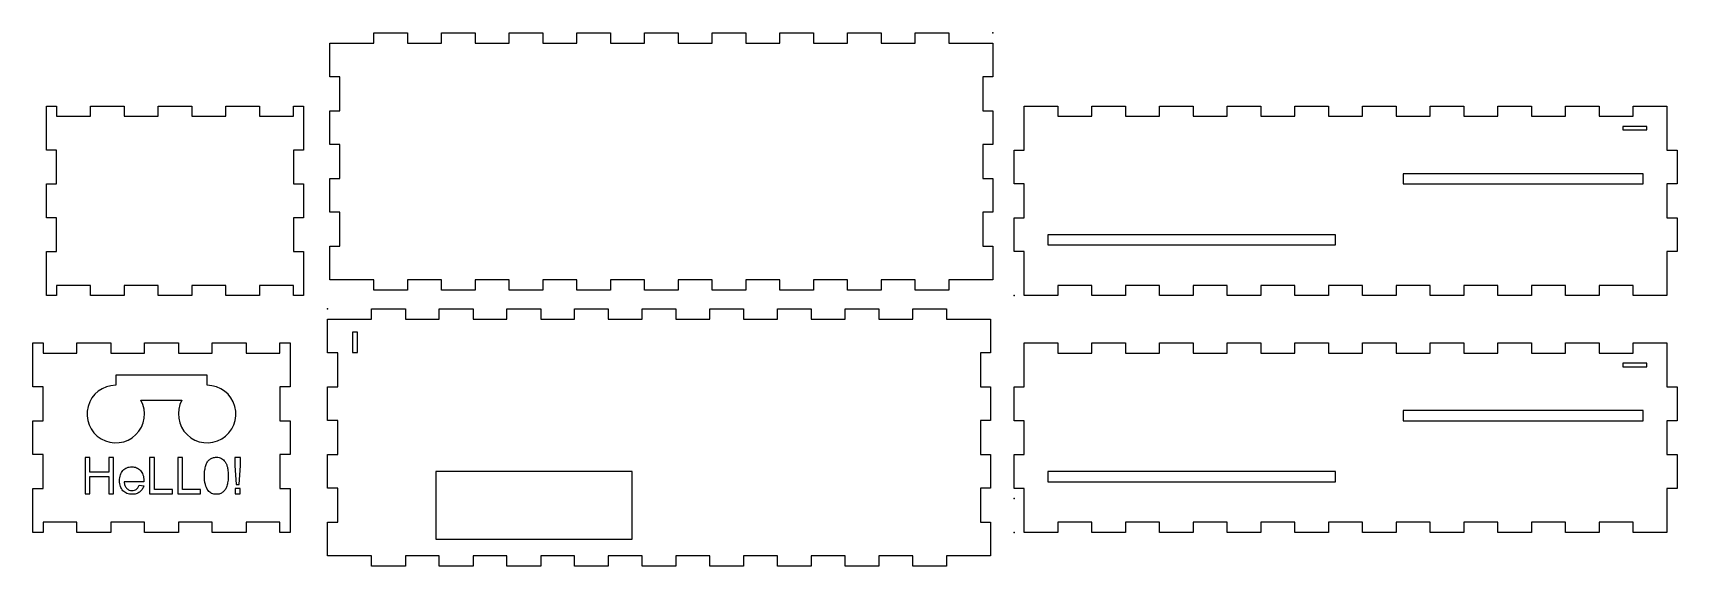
# Model space of a CAD drawing. Header units: centimetres. Extents: x -8 to 40.6, y -8 to 7.8.
import ezdxf

# ---------------------------------------------------------------- set-up
doc = ezdxf.new("R2010")
doc.units = ezdxf.units.CM
doc.header["$MEASUREMENT"] = 0
for name, color, linetype in [('ShellV4sidestgt v2 v1_Back', 7, 'Continuous'), ('ShellV4sidestgt v2 v1_Bottom', 7, 'Continuous'), ('ShellV4sidestgt v2 v1_Frontwithengraving', 7, 'Continuous'), ('ShellV4sidestgt v2 v1_RIght', 7, 'Continuous'), ('ShellV4sidestgt v2 v1_RIght (1)', 7, 'Continuous'), ('ShellV4sidestgt v2 v1_RightV2', 7, 'Continuous'), ('ShellV4sidestgt v2 v1_RightV2 (1)', 7, 'Continuous'), ('ShellV4sidestgt v2 v1_Top', 7, 'Continuous')]:
    doc.layers.add(name, color=color, linetype=linetype)

msp = doc.modelspace()

# ---------------------------------------------------------------- linework, layer by layer
at = {"layer": 'ShellV4sidestgt v2 v1_Back'}
for p, q in [((-7.6, 4.3), (-7.6, 5.6)), ((-7.6, 5.6), (-7.3, 5.6)), ((-7.3, 5.6), (-7.3, 5.3)), ((-6.3, 5.3), (-6.3, 5.6)), ((-6.3, 5.6), (-5.3, 5.6)), ((-5.3, 5.6), (-5.3, 5.3)), ((-4.3, 5.3), (-4.3, 5.6)), ((-4.3, 5.6), (-3.3, 5.6)), ((-3.3, 5.6), (-3.3, 5.3)), ((-2.3, 5.6), (-1.3, 5.6)), ((-2.3, 5.3), (-2.3, 5.6)), ((-1.3, 5.6), (-1.3, 5.3)), ((-0.3, 5.6), (0, 5.6)), ((-0.3, 5.3), (-0.3, 5.6)), ((0, 5.6), (0, 4.3)), ((-7.3, 5.3), (-6.3, 5.3)), ((-5.3, 5.3), (-4.3, 5.3)), ((-3.3, 5.3), (-2.3, 5.3)), ((-1.3, 5.3), (-0.3, 5.3)), ((-7.3, 4.3), (-7.6, 4.3)), ((-7.3, 3.3), (-7.3, 4.3)), ((0, 4.3), (-0.3, 4.3)), ((-0.3, 4.3), (-0.3, 3.3)), ((-7.6, 2.3), (-7.6, 3.3)), ((-7.6, 3.3), (-7.3, 3.3)), ((-0.3, 3.3), (0, 3.3)), ((0, 3.3), (0, 2.3)), ((-7.3, 2.3), (-7.6, 2.3)), ((-7.3, 1.3), (-7.3, 2.3)), ((-0.3, 2.3), (-0.3, 1.3)), ((0, 2.3), (-0.3, 2.3)), ((-7.6, 0), (-7.6, 1.3)), ((-7.6, 1.3), (-7.3, 1.3)), ((-0.3, 1.3), (0, 1.3)), ((0, 1.3), (0, 0)), ((-7.3, 0), (-7.6, 0)), ((-7.3, 0.3), (-7.3, 0)), ((-6.3, 0.3), (-7.3, 0.3)), ((-6.3, 0), (-6.3, 0.3)), ((-5.3, 0), (-6.3, 0)), ((-5.3, 0.3), (-5.3, 0)), ((-4.3, 0.3), (-5.3, 0.3)), ((-4.3, 0), (-4.3, 0.3)), ((-3.3, 0), (-4.3, 0)), ((-2.3, 0.3), (-3.3, 0.3)), ((-3.3, 0.3), (-3.3, 0)), ((-2.3, 0), (-2.3, 0.3)), ((-1.3, 0), (-2.3, 0)), ((-0.3, 0.3), (-1.3, 0.3)), ((-1.3, 0.3), (-1.3, 0)), ((-0.3, 0), (-0.3, 0.3)), ((0, 0), (-0.3, 0))]:
    msp.add_line(p, q, dxfattribs=at)
at = {"layer": 'ShellV4sidestgt v2 v1_Bottom'}
for p, q in [((0.777, 7.465), (2.077, 7.465)), ((0.777, 6.465), (0.777, 7.465)), ((2.077, 7.465), (2.077, 7.765)), ((2.077, 7.765), (3.077, 7.765)), ((3.077, 7.765), (3.077, 7.465)), ((3.077, 7.465), (4.077, 7.465)), ((4.077, 7.465), (4.077, 7.765)), ((4.077, 7.765), (5.077, 7.765)), ((5.077, 7.765), (5.077, 7.465)), ((5.077, 7.465), (6.077, 7.465)), ((6.077, 7.765), (7.077, 7.765)), ((6.077, 7.465), (6.077, 7.765)), ((7.077, 7.765), (7.077, 7.465)), ((7.077, 7.465), (8.077, 7.465)), ((8.077, 7.465), (8.077, 7.765)), ((8.077, 7.765), (9.077, 7.765)), ((9.077, 7.765), (9.077, 7.465)), ((9.077, 7.465), (10.077, 7.465)), ((10.077, 7.765), (11.077, 7.765)), ((10.077, 7.465), (10.077, 7.765)), ((11.077, 7.765), (11.077, 7.465)), ((11.077, 7.465), (12.077, 7.465)), ((12.077, 7.465), (12.077, 7.765)), ((12.077, 7.765), (13.077, 7.765)), ((13.077, 7.765), (13.077, 7.465)), ((13.077, 7.465), (14.077, 7.465)), ((14.077, 7.765), (15.077, 7.765)), ((14.077, 7.465), (14.077, 7.765)), ((15.077, 7.765), (15.077, 7.465)), ((15.077, 7.465), (16.077, 7.465)), ((16.077, 7.765), (17.077, 7.765)), ((16.077, 7.465), (16.077, 7.765)), ((17.077, 7.765), (17.077, 7.465)), ((17.077, 7.465), (18.077, 7.465)), ((18.077, 7.465), (18.077, 7.765)), ((18.077, 7.765), (19.077, 7.765)), ((19.077, 7.765), (19.077, 7.465)), ((19.077, 7.465), (20.377, 7.465)), ((20.377, 7.465), (20.377, 6.465)), ((1.077, 6.465), (0.777, 6.465)), ((1.077, 5.465), (1.077, 6.465)), ((20.077, 6.465), (20.077, 5.465)), ((20.377, 6.465), (20.077, 6.465)), ((0.777, 4.465), (0.777, 5.465)), ((0.777, 5.465), (1.077, 5.465)), ((20.077, 5.465), (20.377, 5.465)), ((20.377, 5.465), (20.377, 4.465)), ((1.077, 4.465), (0.777, 4.465)), ((1.077, 3.465), (1.077, 4.465)), ((20.077, 4.465), (20.077, 3.465)), ((20.377, 4.465), (20.077, 4.465)), ((0.777, 3.465), (1.077, 3.465)), ((0.777, 2.465), (0.777, 3.465)), ((20.077, 3.465), (20.377, 3.465)), ((20.377, 3.465), (20.377, 2.465)), ((1.077, 2.465), (0.777, 2.465)), ((1.077, 1.465), (1.077, 2.465)), ((20.077, 2.465), (20.077, 1.465)), ((20.377, 2.465), (20.077, 2.465)), ((0.777, 1.465), (1.077, 1.465)), ((0.777, 0.465), (0.777, 1.465)), ((20.077, 1.465), (20.377, 1.465)), ((20.377, 1.465), (20.377, 0.465)), ((2.077, 0.465), (0.777, 0.465)), ((2.077, 0.165), (2.077, 0.465)), ((3.077, 0.165), (2.077, 0.165)), ((3.077, 0.465), (3.077, 0.165)), ((4.077, 0.465), (3.077, 0.465)), ((4.077, 0.165), (4.077, 0.465)), ((5.077, 0.165), (4.077, 0.165)), ((6.077, 0.465), (5.077, 0.465)), ((5.077, 0.465), (5.077, 0.165)), ((6.077, 0.165), (6.077, 0.465)), ((7.077, 0.165), (6.077, 0.165)), ((7.077, 0.465), (7.077, 0.165)), ((8.077, 0.465), (7.077, 0.465)), ((8.077, 0.165), (8.077, 0.465)), ((9.077, 0.165), (8.077, 0.165)), ((10.077, 0.465), (9.077, 0.465)), ((9.077, 0.465), (9.077, 0.165)), ((10.077, 0.165), (10.077, 0.465)), ((11.077, 0.165), (10.077, 0.165)), ((11.077, 0.465), (11.077, 0.165)), ((12.077, 0.465), (11.077, 0.465)), ((12.077, 0.165), (12.077, 0.465)), ((13.077, 0.165), (12.077, 0.165)), ((14.077, 0.465), (13.077, 0.465)), ((13.077, 0.465), (13.077, 0.165)), ((14.077, 0.165), (14.077, 0.465)), ((15.077, 0.165), (14.077, 0.165)), ((16.077, 0.465), (15.077, 0.465)), ((15.077, 0.465), (15.077, 0.165)), ((16.077, 0.165), (16.077, 0.465)), ((17.077, 0.165), (16.077, 0.165)), ((18.077, 0.465), (17.077, 0.465)), ((17.077, 0.465), (17.077, 0.165)), ((18.077, 0.165), (18.077, 0.465)), ((19.077, 0.165), (18.077, 0.165)), ((19.077, 0.465), (19.077, 0.165)), ((20.377, 0.465), (19.077, 0.465))]:
    msp.add_line(p, q, dxfattribs=at)
msp.add_point((20.377, 7.765), dxfattribs=at)
at = {"layer": 'ShellV4sidestgt v2 v1_Frontwithengraving'}
for p, q in [((-8, -2.7), (-8, -1.4)), ((-8, -1.4), (-7.7, -1.4)), ((-7.7, -1.4), (-7.7, -1.7)), ((-6.7, -1.7), (-6.7, -1.4)), ((-6.7, -1.4), (-5.7, -1.4)), ((-5.7, -1.4), (-5.7, -1.7)), ((-4.7, -1.7), (-4.7, -1.4)), ((-4.7, -1.4), (-3.7, -1.4)), ((-3.7, -1.4), (-3.7, -1.7)), ((-2.7, -1.4), (-1.7, -1.4)), ((-2.7, -1.7), (-2.7, -1.4)), ((-1.7, -1.4), (-1.7, -1.7)), ((-0.7, -1.7), (-0.7, -1.4)), ((-0.7, -1.4), (-0.4, -1.4)), ((-0.4, -1.4), (-0.4, -2.7)), ((-7.7, -1.7), (-6.7, -1.7)), ((-5.7, -1.7), (-4.7, -1.7)), ((-3.7, -1.7), (-2.7, -1.7)), ((-1.7, -1.7), (-0.7, -1.7)), ((-2.85, -2.35), (-5.55, -2.35)), ((-5.55, -2.35), (-5.55, -2.65)), ((-2.85, -2.65), (-2.85, -2.35)), ((-7.7, -2.7), (-8, -2.7)), ((-7.7, -3.7), (-7.7, -2.7)), ((-0.4, -2.7), (-0.7, -2.7)), ((-0.7, -2.7), (-0.7, -3.7)), ((-4.806, -3.089), (-3.594, -3.089)), ((-8, -3.7), (-7.7, -3.7)), ((-8, -4.7), (-8, -3.7)), ((-0.7, -3.7), (-0.4, -3.7)), ((-0.4, -3.7), (-0.4, -4.7)), ((-7.7, -4.7), (-8, -4.7)), ((-7.7, -5.7), (-7.7, -4.7)), ((-6.314, -4.78), (-6.456, -4.78)), ((-6.456, -4.78), (-6.456, -5.854)), ((-6.314, -5.221), (-6.314, -4.78)), ((-5.756, -4.78), (-5.756, -5.221)), ((-5.614, -4.78), (-5.756, -4.78)), ((-5.614, -5.854), (-5.614, -4.78)), ((-4.549, -4.78), (-4.549, -5.854)), ((-4.407, -4.78), (-4.549, -4.78)), ((-4.407, -5.727), (-4.407, -4.78)), ((-3.573, -4.78), (-3.715, -4.78)), ((-3.715, -4.78), (-3.715, -5.854)), ((-3.573, -5.727), (-3.573, -4.78)), ((-2.027, -4.78), (-2.027, -5.018)), ((-1.864, -4.78), (-2.027, -4.78)), ((-1.864, -5.018), (-1.864, -4.78)), ((-0.7, -4.7), (-0.7, -5.7)), ((-0.4, -4.7), (-0.7, -4.7)), ((-5.756, -5.221), (-6.314, -5.221)), ((-2.027, -5.018), (-1.987, -5.587)), ((-1.902, -5.587), (-1.864, -5.018)), ((-8, -5.7), (-7.7, -5.7)), ((-8, -7), (-8, -5.7)), ((-6.314, -5.348), (-5.756, -5.348)), ((-6.314, -5.854), (-6.314, -5.348)), ((-5.756, -5.348), (-5.756, -5.854)), ((-4.722, -5.499), (-5.302, -5.499)), ((-4.862, -5.604), (-4.725, -5.62)), ((-3.878, -5.727), (-4.407, -5.727)), ((-3.878, -5.854), (-3.878, -5.727)), ((-3.044, -5.727), (-3.573, -5.727)), ((-3.044, -5.854), (-3.044, -5.727)), ((-1.87, -5.704), (-2.021, -5.704)), ((-2.021, -5.704), (-2.021, -5.854)), ((-1.987, -5.587), (-1.902, -5.587)), ((-1.87, -5.854), (-1.87, -5.704)), ((-0.7, -5.7), (-0.4, -5.7)), ((-0.4, -5.7), (-0.4, -7)), ((-6.456, -5.854), (-6.314, -5.854)), ((-5.756, -5.854), (-5.614, -5.854)), ((-4.549, -5.854), (-3.878, -5.854)), ((-3.715, -5.854), (-3.044, -5.854)), ((-2.021, -5.854), (-1.87, -5.854)), ((-6.7, -6.7), (-7.7, -6.7)), ((-7.7, -6.7), (-7.7, -7)), ((-6.7, -7), (-6.7, -6.7)), ((-5.7, -6.7), (-5.7, -7)), ((-4.7, -6.7), (-5.7, -6.7)), ((-4.7, -7), (-4.7, -6.7)), ((-3.7, -6.7), (-3.7, -7)), ((-2.7, -6.7), (-3.7, -6.7)), ((-2.7, -7), (-2.7, -6.7)), ((-0.7, -6.7), (-1.7, -6.7)), ((-1.7, -6.7), (-1.7, -7)), ((-0.7, -7), (-0.7, -6.7)), ((-7.7, -7), (-8, -7)), ((-5.7, -7), (-6.7, -7)), ((-3.7, -7), (-4.7, -7)), ((-1.7, -7), (-2.7, -7)), ((-0.4, -7), (-0.7, -7))]:
    msp.add_line(p, q, dxfattribs=at)
for centre, start, end in [((-5.55, -3.5), 90, 28.9546), ((-2.85, -3.5), 151.0454, 90)]:
    msp.add_arc(centre, 0.85, start, end, dxfattribs=at)
for points, knots in [([(-2.889, -5.018), (-2.875, -4.982), (-2.849, -4.914), (-2.797, -4.863), (-2.772, -4.839)], [0, 0, 0, 0, 0.113767, 0.215777, 0.215777, 0.215777, 0.215777]), ([(-2.772, -4.839), (-2.744, -4.821), (-2.685, -4.782), (-2.615, -4.778), (-2.578, -4.776)], [0, 0, 0, 0, 0.0992182, 0.2075768, 0.2075768, 0.2075768, 0.2075768]), ([(-2.578, -4.776), (-2.551, -4.777), (-2.498, -4.779), (-2.45, -4.801), (-2.426, -4.811)], [0, 0, 0, 0, 0.0815807, 0.1567502, 0.1567502, 0.1567502, 0.1567502]), ([(-2.426, -4.811), (-2.405, -4.824), (-2.363, -4.85), (-2.334, -4.891), (-2.319, -4.911)], [0, 0, 0, 0, 0.073116, 0.1483955, 0.1483955, 0.1483955, 0.1483955]), ([(-5.438, -5.472), (-5.435, -5.412), (-5.43, -5.3), (-5.366, -5.209), (-5.337, -5.167)], [0, 0, 0, 0, 0.1761383, 0.3269465, 0.3269465, 0.3269465, 0.3269465]), ([(-5.337, -5.167), (-5.3, -5.135), (-5.225, -5.071), (-5.126, -5.063), (-5.075, -5.059)], [0, 0, 0, 0, 0.1417255, 0.2903354, 0.2903354, 0.2903354, 0.2903354]), ([(-5.075, -5.059), (-5.026, -5.063), (-4.929, -5.071), (-4.856, -5.134), (-4.82, -5.165)], [0, 0, 0, 0, 0.1441891, 0.28257, 0.28257, 0.28257, 0.28257]), ([(-4.82, -5.165), (-4.791, -5.206), (-4.729, -5.295), (-4.724, -5.405), (-4.721, -5.464)], [0, 0, 0, 0, 0.1477638, 0.3205616, 0.3205616, 0.3205616, 0.3205616]), ([(-2.928, -5.325), (-2.927, -5.267), (-2.926, -5.163), (-2.9, -5.063), (-2.889, -5.018)], [0, 0, 0, 0, 0.1721235, 0.3099668, 0.3099668, 0.3099668, 0.3099668]), ([(-2.822, -5.761), (-2.853, -5.703), (-2.925, -5.568), (-2.927, -5.413), (-2.928, -5.325)], [0, 0, 0, 0, 0.1933189, 0.455045, 0.455045, 0.455045, 0.455045]), ([(-2.319, -4.911), (-2.305, -4.935), (-2.276, -4.985), (-2.26, -5.041), (-2.252, -5.071)], [0, 0, 0, 0, 0.081981, 0.1735839, 0.1735839, 0.1735839, 0.1735839]), ([(-2.228, -5.325), (-2.229, -5.382), (-2.23, -5.485), (-2.255, -5.585), (-2.267, -5.63)], [0, 0, 0, 0, 0.1710214, 0.3084485, 0.3084485, 0.3084485, 0.3084485]), ([(-2.252, -5.071), (-2.245, -5.107), (-2.229, -5.191), (-2.228, -5.277), (-2.228, -5.325)], [0, 0, 0, 0, 0.1119811, 0.2553885, 0.2553885, 0.2553885, 0.2553885]), ([(-5.338, -5.767), (-5.367, -5.726), (-5.43, -5.638), (-5.435, -5.53), (-5.438, -5.472)], [0, 0, 0, 0, 0.1468388, 0.3172304, 0.3172304, 0.3172304, 0.3172304]), ([(-5.067, -5.872), (-5.121, -5.868), (-5.222, -5.861), (-5.301, -5.797), (-5.338, -5.767)], [0, 0, 0, 0, 0.1552247, 0.2968371, 0.2968371, 0.2968371, 0.2968371]), ([(-5.302, -5.499), (-5.298, -5.538), (-5.291, -5.61), (-5.249, -5.668), (-5.229, -5.695)], [0, 0, 0, 0, 0.1152379, 0.2126192, 0.2126192, 0.2126192, 0.2126192]), ([(-5.229, -5.695), (-5.206, -5.715), (-5.159, -5.755), (-5.098, -5.761), (-5.067, -5.763)], [0, 0, 0, 0, 0.0892986, 0.1802622, 0.1802622, 0.1802622, 0.1802622]), ([(-5.067, -5.763), (-5.044, -5.762), (-4.999, -5.759), (-4.961, -5.736), (-4.943, -5.725)], [0, 0, 0, 0, 0.0678709, 0.1312521, 0.1312521, 0.1312521, 0.1312521]), ([(-4.845, -5.806), (-4.877, -5.825), (-4.946, -5.866), (-5.025, -5.87), (-5.067, -5.872)], [0, 0, 0, 0, 0.1108755, 0.235384, 0.235384, 0.235384, 0.235384]), ([(-4.943, -5.725), (-4.926, -5.71), (-4.89, -5.675), (-4.872, -5.629), (-4.862, -5.604)], [0, 0, 0, 0, 0.0675014, 0.1478354, 0.1478354, 0.1478354, 0.1478354]), ([(-4.725, -5.62), (-4.738, -5.658), (-4.762, -5.73), (-4.818, -5.781), (-4.845, -5.806)], [0, 0, 0, 0, 0.1155513, 0.223613, 0.223613, 0.223613, 0.223613]), ([(-4.721, -5.464), (-4.721, -5.469), (-4.721, -5.48), (-4.722, -5.492), (-4.722, -5.499)], [0, 0, 0, 0, 0.01464958, 0.03516475, 0.03516475, 0.03516475, 0.03516475]), ([(-2.578, -5.872), (-2.627, -5.868), (-2.721, -5.86), (-2.789, -5.794), (-2.822, -5.761)], [0, 0, 0, 0, 0.1413775, 0.2757526, 0.2757526, 0.2757526, 0.2757526]), ([(-2.383, -5.809), (-2.411, -5.827), (-2.47, -5.866), (-2.541, -5.87), (-2.578, -5.872)], [0, 0, 0, 0, 0.0995101, 0.2084255, 0.2084255, 0.2084255, 0.2084255]), ([(-2.267, -5.63), (-2.28, -5.665), (-2.307, -5.733), (-2.358, -5.785), (-2.383, -5.809)], [0, 0, 0, 0, 0.1137326, 0.2158874, 0.2158874, 0.2158874, 0.2158874])]:
    msp.add_open_spline(points, degree=3, knots=knots, dxfattribs=at)
at = {"layer": 'ShellV4sidestgt v2 v1_RIght'}
msp.add_point((21, 0), dxfattribs=at)
at = {"layer": 'ShellV4sidestgt v2 v1_RIght (1)'}
msp.add_point((21, -6), dxfattribs=at)
at = {"layer": 'ShellV4sidestgt v2 v1_RightV2'}
for p, q in [((21.3, 4.3), (21.3, 5.6)), ((21.3, 5.6), (22.3, 5.6)), ((22.3, 5.6), (22.3, 5.3)), ((23.3, 5.3), (23.3, 5.6)), ((23.3, 5.6), (24.3, 5.6)), ((24.3, 5.6), (24.3, 5.3)), ((25.3, 5.6), (26.3, 5.6)), ((25.3, 5.3), (25.3, 5.6)), ((26.3, 5.6), (26.3, 5.3)), ((27.3, 5.6), (28.3, 5.6)), ((27.3, 5.3), (27.3, 5.6)), ((28.3, 5.6), (28.3, 5.3)), ((29.3, 5.3), (29.3, 5.6)), ((29.3, 5.6), (30.3, 5.6)), ((30.3, 5.6), (30.3, 5.3)), ((31.3, 5.6), (32.3, 5.6)), ((31.3, 5.3), (31.3, 5.6)), ((32.3, 5.6), (32.3, 5.3)), ((33.3, 5.6), (34.3, 5.6)), ((33.3, 5.3), (33.3, 5.6)), ((34.3, 5.6), (34.3, 5.3)), ((35.3, 5.3), (35.3, 5.6)), ((35.3, 5.6), (36.3, 5.6)), ((36.3, 5.6), (36.3, 5.3)), ((37.3, 5.6), (38.3, 5.6)), ((37.3, 5.3), (37.3, 5.6)), ((38.3, 5.6), (38.3, 5.3)), ((39.3, 5.3), (39.3, 5.6)), ((39.3, 5.6), (40.3, 5.6)), ((40.3, 5.6), (40.3, 4.3)), ((22.3, 5.3), (23.3, 5.3)), ((24.3, 5.3), (25.3, 5.3)), ((26.3, 5.3), (27.3, 5.3)), ((28.3, 5.3), (29.3, 5.3)), ((30.3, 5.3), (31.3, 5.3)), ((32.3, 5.3), (33.3, 5.3)), ((34.3, 5.3), (35.3, 5.3)), ((36.3, 5.3), (37.3, 5.3)), ((38.3, 5.3), (39.3, 5.3)), ((39, 5), (39, 4.9)), ((39.7, 5), (39, 5)), ((39, 4.9), (39.7, 4.9)), ((39.7, 4.9), (39.7, 5)), ((21, 3.3), (21, 4.3)), ((21, 4.3), (21.3, 4.3)), ((40.3, 4.3), (40.6, 4.3)), ((40.6, 4.3), (40.6, 3.3)), ((39.6, 3.6), (32.5, 3.6)), ((32.5, 3.6), (32.5, 3.3)), ((39.6, 3.3), (39.6, 3.6)), ((21.3, 3.3), (21, 3.3)), ((21.3, 2.3), (21.3, 3.3)), ((32.5, 3.3), (39.6, 3.3)), ((40.6, 3.3), (40.3, 3.3)), ((40.3, 3.3), (40.3, 2.3)), ((21, 2.3), (21.3, 2.3)), ((21, 1.3), (21, 2.3)), ((40.3, 2.3), (40.6, 2.3)), ((40.6, 2.3), (40.6, 1.3)), ((22, 1.8), (22, 1.5)), ((30.5, 1.8), (22, 1.8)), ((22, 1.5), (30.5, 1.5)), ((30.5, 1.5), (30.5, 1.8)), ((21.3, 1.3), (21, 1.3)), ((21.3, 0), (21.3, 1.3)), ((40.6, 1.3), (40.3, 1.3)), ((40.3, 1.3), (40.3, 0)), ((22.3, 0), (21.3, 0)), ((22.3, 0.3), (22.3, 0)), ((23.3, 0.3), (22.3, 0.3)), ((23.3, 0), (23.3, 0.3)), ((24.3, 0), (23.3, 0)), ((24.3, 0.3), (24.3, 0)), ((25.3, 0.3), (24.3, 0.3)), ((25.3, 0), (25.3, 0.3)), ((26.3, 0), (25.3, 0)), ((26.3, 0.3), (26.3, 0)), ((27.3, 0.3), (26.3, 0.3)), ((27.3, 0), (27.3, 0.3)), ((28.3, 0), (27.3, 0)), ((29.3, 0.3), (28.3, 0.3)), ((28.3, 0.3), (28.3, 0)), ((29.3, 0), (29.3, 0.3)), ((30.3, 0), (29.3, 0)), ((31.3, 0.3), (30.3, 0.3)), ((30.3, 0.3), (30.3, 0)), ((31.3, 0), (31.3, 0.3)), ((32.3, 0), (31.3, 0)), ((33.3, 0.3), (32.3, 0.3)), ((32.3, 0.3), (32.3, 0)), ((33.3, 0), (33.3, 0.3)), ((34.3, 0), (33.3, 0)), ((34.3, 0.3), (34.3, 0)), ((35.3, 0.3), (34.3, 0.3)), ((35.3, 0), (35.3, 0.3)), ((36.3, 0), (35.3, 0)), ((37.3, 0.3), (36.3, 0.3)), ((36.3, 0.3), (36.3, 0)), ((37.3, 0), (37.3, 0.3)), ((38.3, 0), (37.3, 0)), ((39.3, 0.3), (38.3, 0.3)), ((38.3, 0.3), (38.3, 0)), ((39.3, 0), (39.3, 0.3)), ((40.3, 0), (39.3, 0))]:
    msp.add_line(p, q, dxfattribs=at)
msp.add_point((21, 0), dxfattribs=at)
at = {"layer": 'ShellV4sidestgt v2 v1_RightV2 (1)'}
for p, q in [((21.3, -1.4), (22.3, -1.4)), ((21.3, -2.7), (21.3, -1.4)), ((22.3, -1.4), (22.3, -1.7)), ((23.3, -1.4), (24.3, -1.4)), ((23.3, -1.7), (23.3, -1.4)), ((24.3, -1.4), (24.3, -1.7)), ((25.3, -1.4), (26.3, -1.4)), ((25.3, -1.7), (25.3, -1.4)), ((26.3, -1.4), (26.3, -1.7)), ((27.3, -1.7), (27.3, -1.4)), ((27.3, -1.4), (28.3, -1.4)), ((28.3, -1.4), (28.3, -1.7)), ((29.3, -1.7), (29.3, -1.4)), ((29.3, -1.4), (30.3, -1.4)), ((30.3, -1.4), (30.3, -1.7)), ((31.3, -1.7), (31.3, -1.4)), ((31.3, -1.4), (32.3, -1.4)), ((32.3, -1.4), (32.3, -1.7)), ((33.3, -1.7), (33.3, -1.4)), ((33.3, -1.4), (34.3, -1.4)), ((34.3, -1.4), (34.3, -1.7)), ((35.3, -1.7), (35.3, -1.4)), ((35.3, -1.4), (36.3, -1.4)), ((36.3, -1.4), (36.3, -1.7)), ((37.3, -1.4), (38.3, -1.4)), ((37.3, -1.7), (37.3, -1.4)), ((38.3, -1.4), (38.3, -1.7)), ((39.3, -1.4), (40.3, -1.4)), ((39.3, -1.7), (39.3, -1.4)), ((40.3, -1.4), (40.3, -2.7)), ((22.3, -1.7), (23.3, -1.7)), ((24.3, -1.7), (25.3, -1.7)), ((26.3, -1.7), (27.3, -1.7)), ((28.3, -1.7), (29.3, -1.7)), ((30.3, -1.7), (31.3, -1.7)), ((32.3, -1.7), (33.3, -1.7)), ((34.3, -1.7), (35.3, -1.7)), ((36.3, -1.7), (37.3, -1.7)), ((38.3, -1.7), (39.3, -1.7)), ((39.7, -2), (39, -2)), ((39, -2), (39, -2.1)), ((39, -2.1), (39.7, -2.1)), ((39.7, -2.1), (39.7, -2)), ((21, -2.7), (21.3, -2.7)), ((21, -3.7), (21, -2.7)), ((40.3, -2.7), (40.6, -2.7)), ((40.6, -2.7), (40.6, -3.7)), ((39.6, -3.4), (32.5, -3.4)), ((32.5, -3.4), (32.5, -3.7)), ((39.6, -3.7), (39.6, -3.4)), ((21.3, -3.7), (21, -3.7)), ((21.3, -4.7), (21.3, -3.7)), ((32.5, -3.7), (39.6, -3.7)), ((40.6, -3.7), (40.3, -3.7)), ((40.3, -3.7), (40.3, -4.7)), ((21, -5.7), (21, -4.7)), ((21, -4.7), (21.3, -4.7)), ((40.3, -4.7), (40.6, -4.7)), ((40.6, -4.7), (40.6, -5.7)), ((30.5, -5.2), (22, -5.2)), ((22, -5.2), (22, -5.5)), ((30.5, -5.5), (30.5, -5.2)), ((21.3, -5.7), (21, -5.7)), ((21.3, -7), (21.3, -5.7)), ((22, -5.5), (30.5, -5.5)), ((40.6, -5.7), (40.3, -5.7)), ((40.3, -5.7), (40.3, -7)), ((23.3, -6.7), (22.3, -6.7)), ((22.3, -6.7), (22.3, -7)), ((23.3, -7), (23.3, -6.7)), ((24.3, -6.7), (24.3, -7)), ((25.3, -6.7), (24.3, -6.7)), ((25.3, -7), (25.3, -6.7)), ((26.3, -6.7), (26.3, -7)), ((27.3, -6.7), (26.3, -6.7)), ((27.3, -7), (27.3, -6.7)), ((28.3, -6.7), (28.3, -7)), ((29.3, -6.7), (28.3, -6.7)), ((29.3, -7), (29.3, -6.7)), ((31.3, -6.7), (30.3, -6.7)), ((30.3, -6.7), (30.3, -7)), ((31.3, -7), (31.3, -6.7)), ((33.3, -6.7), (32.3, -6.7)), ((32.3, -6.7), (32.3, -7)), ((33.3, -7), (33.3, -6.7)), ((35.3, -6.7), (34.3, -6.7)), ((34.3, -6.7), (34.3, -7)), ((35.3, -7), (35.3, -6.7)), ((36.3, -6.7), (36.3, -7)), ((37.3, -6.7), (36.3, -6.7)), ((37.3, -7), (37.3, -6.7)), ((38.3, -6.7), (38.3, -7)), ((39.3, -6.7), (38.3, -6.7)), ((39.3, -7), (39.3, -6.7)), ((22.3, -7), (21.3, -7)), ((24.3, -7), (23.3, -7)), ((26.3, -7), (25.3, -7)), ((28.3, -7), (27.3, -7)), ((30.3, -7), (29.3, -7)), ((32.3, -7), (31.3, -7)), ((34.3, -7), (33.3, -7)), ((36.3, -7), (35.3, -7)), ((38.3, -7), (37.3, -7)), ((40.3, -7), (39.3, -7))]:
    msp.add_line(p, q, dxfattribs=at)
msp.add_point((21, -7), dxfattribs=at)
at = {"layer": 'ShellV4sidestgt v2 v1_Top'}
for p, q in [((2.009, -0.694), (2.009, -0.394)), ((2.009, -0.394), (3.009, -0.394)), ((3.009, -0.394), (3.009, -0.694)), ((4.009, -0.694), (4.009, -0.394)), ((4.009, -0.394), (5.009, -0.394)), ((5.009, -0.394), (5.009, -0.694)), ((6.009, -0.394), (7.009, -0.394)), ((6.009, -0.694), (6.009, -0.394)), ((7.009, -0.394), (7.009, -0.694)), ((8.009, -0.694), (8.009, -0.394)), ((8.009, -0.394), (9.009, -0.394)), ((9.009, -0.394), (9.009, -0.694)), ((10.009, -0.394), (11.009, -0.394)), ((10.009, -0.694), (10.009, -0.394)), ((11.009, -0.394), (11.009, -0.694)), ((12.009, -0.394), (13.009, -0.394)), ((12.009, -0.694), (12.009, -0.394)), ((13.009, -0.394), (13.009, -0.694)), ((14.009, -0.694), (14.009, -0.394)), ((14.009, -0.394), (15.009, -0.394)), ((15.009, -0.394), (15.009, -0.694)), ((16.009, -0.394), (17.009, -0.394)), ((16.009, -0.694), (16.009, -0.394)), ((17.009, -0.394), (17.009, -0.694)), ((18.009, -0.694), (18.009, -0.394)), ((18.009, -0.394), (19.009, -0.394)), ((19.009, -0.394), (19.009, -0.694)), ((0.709, -0.694), (2.009, -0.694)), ((0.709, -1.694), (0.709, -0.694)), ((3.009, -0.694), (4.009, -0.694)), ((5.009, -0.694), (6.009, -0.694)), ((7.009, -0.694), (8.009, -0.694)), ((9.009, -0.694), (10.009, -0.694)), ((11.009, -0.694), (12.009, -0.694)), ((13.009, -0.694), (14.009, -0.694)), ((15.009, -0.694), (16.009, -0.694)), ((17.009, -0.694), (18.009, -0.694)), ((19.009, -0.694), (20.309, -0.694)), ((20.309, -0.694), (20.309, -1.694)), ((1.447, -1.081), (1.447, -1.681)), ((1.597, -1.081), (1.447, -1.081)), ((1.597, -1.681), (1.597, -1.081)), ((1.009, -1.694), (0.709, -1.694)), ((1.009, -2.694), (1.009, -1.694)), ((1.447, -1.681), (1.597, -1.681)), ((20.009, -1.694), (20.009, -2.694)), ((20.309, -1.694), (20.009, -1.694)), ((0.709, -2.694), (1.009, -2.694)), ((0.709, -3.694), (0.709, -2.694)), ((20.009, -2.694), (20.309, -2.694)), ((20.309, -2.694), (20.309, -3.694)), ((1.009, -3.694), (0.709, -3.694)), ((1.009, -4.694), (1.009, -3.694)), ((20.309, -3.694), (20.009, -3.694)), ((20.009, -3.694), (20.009, -4.694)), ((0.709, -5.694), (0.709, -4.694)), ((0.709, -4.694), (1.009, -4.694)), ((20.009, -4.694), (20.309, -4.694)), ((20.309, -4.694), (20.309, -5.694)), ((9.709, -5.194), (3.909, -5.194)), ((3.909, -5.194), (3.909, -7.194)), ((9.709, -7.194), (9.709, -5.194)), ((1.009, -5.694), (0.709, -5.694)), ((1.009, -6.694), (1.009, -5.694)), ((20.009, -5.694), (20.009, -6.694)), ((20.309, -5.694), (20.009, -5.694)), ((0.709, -6.694), (1.009, -6.694)), ((0.709, -7.694), (0.709, -6.694)), ((20.009, -6.694), (20.309, -6.694)), ((20.309, -6.694), (20.309, -7.694)), ((3.909, -7.194), (9.709, -7.194)), ((2.009, -7.694), (0.709, -7.694)), ((2.009, -7.994), (2.009, -7.694)), ((4.009, -7.694), (3.009, -7.694)), ((3.009, -7.694), (3.009, -7.994)), ((4.009, -7.994), (4.009, -7.694)), ((5.009, -7.694), (5.009, -7.994)), ((6.009, -7.694), (5.009, -7.694)), ((6.009, -7.994), (6.009, -7.694)), ((7.009, -7.694), (7.009, -7.994)), ((8.009, -7.694), (7.009, -7.694)), ((8.009, -7.994), (8.009, -7.694)), ((9.009, -7.694), (9.009, -7.994)), ((10.009, -7.694), (9.009, -7.694)), ((10.009, -7.994), (10.009, -7.694)), ((11.009, -7.694), (11.009, -7.994)), ((12.009, -7.694), (11.009, -7.694)), ((12.009, -7.994), (12.009, -7.694)), ((13.009, -7.694), (13.009, -7.994)), ((14.009, -7.694), (13.009, -7.694)), ((14.009, -7.994), (14.009, -7.694)), ((16.009, -7.694), (15.009, -7.694)), ((15.009, -7.694), (15.009, -7.994)), ((16.009, -7.994), (16.009, -7.694)), ((18.009, -7.694), (17.009, -7.694)), ((17.009, -7.694), (17.009, -7.994)), ((18.009, -7.994), (18.009, -7.694)), ((19.009, -7.694), (19.009, -7.994)), ((20.309, -7.694), (19.009, -7.694)), ((3.009, -7.994), (2.009, -7.994)), ((5.009, -7.994), (4.009, -7.994)), ((7.009, -7.994), (6.009, -7.994)), ((9.009, -7.994), (8.009, -7.994)), ((11.009, -7.994), (10.009, -7.994)), ((13.009, -7.994), (12.009, -7.994)), ((15.009, -7.994), (14.009, -7.994)), ((17.009, -7.994), (16.009, -7.994)), ((19.009, -7.994), (18.009, -7.994))]:
    msp.add_line(p, q, dxfattribs=at)
msp.add_point((0.709, -0.394), dxfattribs=at)

doc.saveas('drawing.dxf')
